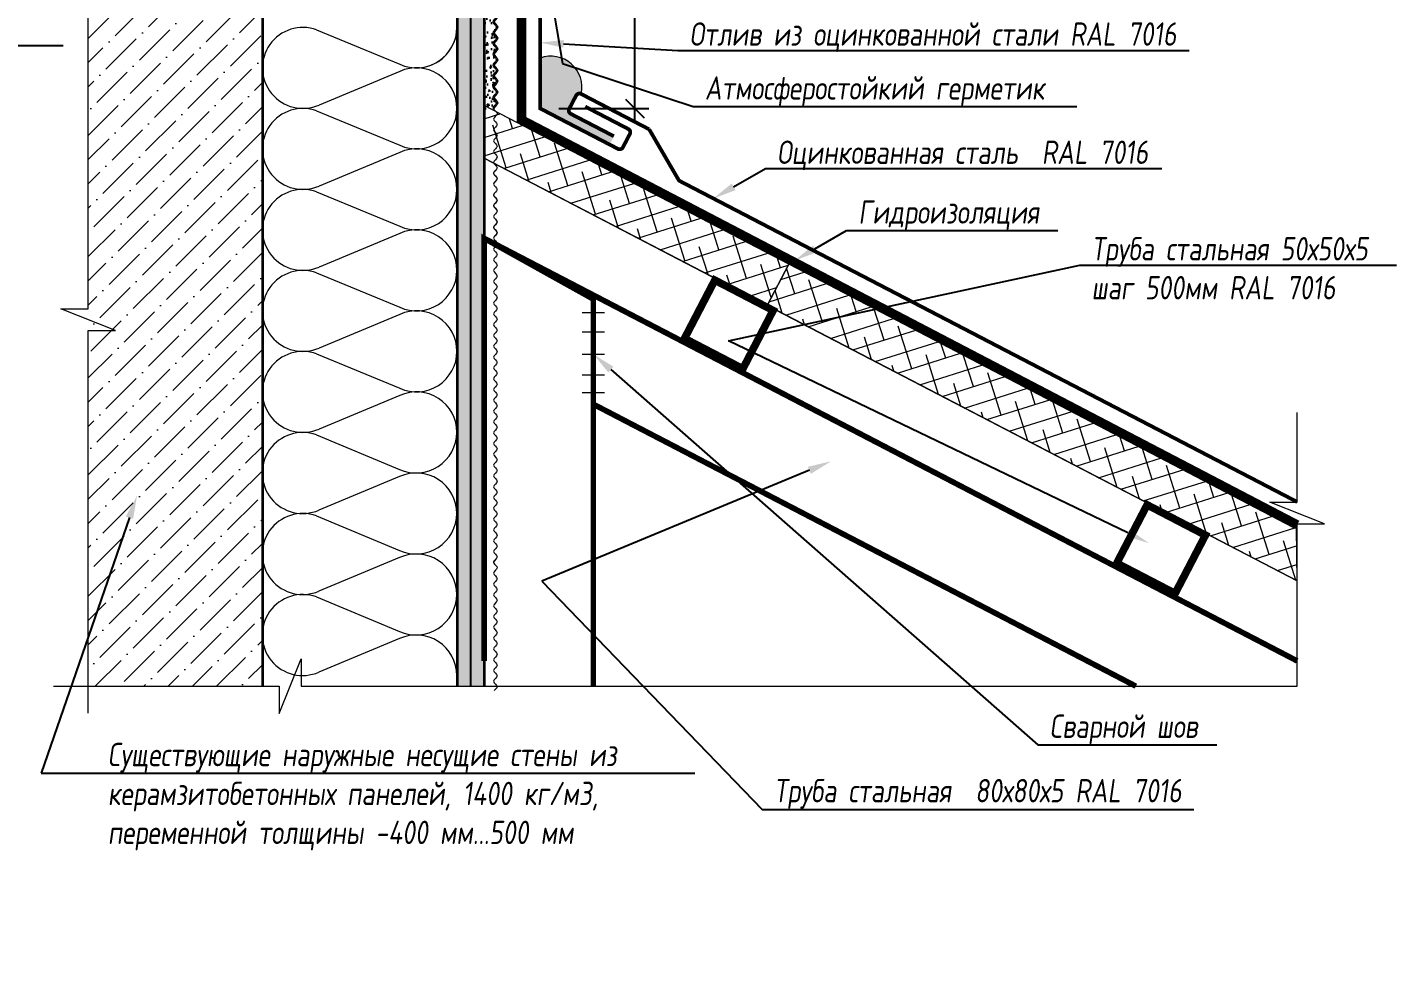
# Model space of a CAD drawing. Header units: millimetres. Extents: x 215300 to 349394, y -116838 to -1602.
# Drawn here: x 248902 to 263551, y -116838 to -106793 of the extents above; entities that cross this region are included whole.
import ezdxf
from ezdxf import colors
from ezdxf.entities.mleader import LeaderData, LeaderLine
from ezdxf.math import Vec2, Vec3

# ---------------------------------------------------------------- set-up
doc = ezdxf.new("R2010")
doc.units = ezdxf.units.MM
for name, pattern in [('ACAD_ISO02W100', [15, 12, -3]), ('ACAD_ISO03W100', [30, 12, -18]), ('DASHED', [19.049999999999997, 12.7, -6.35])]:
    doc.linetypes.add(name, pattern=pattern)
doc.layers.get('Defpoints').update_dxf_attribs({"color": 3, "lineweight": 35})
for name, color, linetype, lineweight in [('+АР_Размеры', 252, 'Continuous', 9), ('_Линии для надписей', 5, 'Continuous', 9), ('_Штриховки', 250, 'Continuous', 13), ('_Штриховки_точка', 5, 'Continuous', 30), ('АР_Гидроизол', 162, 'Continuous', 9), ('АР_Доска', 41, 'Continuous', 9), ('АР_Оси_Разм', 7, 'Continuous', 15), ('АР_Тонкие', 250, 'Continuous', 5), ('АР_Утеплитель', 250, 'Continuous', 13), ('Рисунок', 6, 'Continuous', 35)]:
    doc.layers.add(name, color=color, linetype=linetype, lineweight=lineweight)
for name, color, linetype in [('_Пунктир', 6, 'DASHED'), ('АР_Метал', 140, 'Continuous'), ('АР_Фасад', 251, 'Continuous')]:
    doc.layers.add(name, color=color, linetype=linetype)
doc.styles.add('Архитект', font='isocpeur.ttf', dxfattribs={"width": 0.8, "oblique": 8})
doc.dimstyles.new('KK 100', dxfattribs={"dimscale": 100, "dimtxt": 3, "dimasz": 2, "dimexe": 1.5, "dimexo": 2, "dimtad": 1, "dimdec": 0, "dimrnd": 5, "dimtxsty": 'Архитект', "dimblk": 'OBLIQUE', "dimcen": 2.5, "dimdle": 1.5, "dimadec": 0, "dimazin": 0, "dimtfac": 1, "dimtdec": 0, "dimtmove": 0, "dimatfit": 3, "dimarcsym": 0})

# ---------------------------------------------------------------- blocks, each defined once
blk = doc.blocks.new('_Oblique')
at = {"color": 0, "linetype": 'ByBlock', "lineweight": -2}
blk.add_line((-0.5, -0.5), (0.5, 0.5), dxfattribs=at)
blk = doc.blocks.new('*D30')
at = {"layer": 'Defpoints', "color": 0, "transparency": 16777216}
for p in [(254387.9818575787, -104661.5553318757), (255400.4936039853, -104661.5553318757), (254387.9818575787, -107661.5553318757)]:
    blk.add_point(p, dxfattribs=at)
at = {"layer": 'АР_Оси_Разм', "color": 0, "lineweight": -2, "transparency": 16777216}
for p, q in [((255400.4936039853, -107811.5553318757), (255400.4936039853, -104511.5553318757)), ((254587.9818575787, -104661.5553318757), (255550.4936039853, -104661.5553318757)), ((254587.9818575787, -107661.5553318757), (255550.4936039853, -107661.5553318757))]:
    blk.add_line(p, q, dxfattribs=at)
at = {"layer": 'АР_Оси_Разм', "color": 0, "lineweight": -2, "transparency": 16777216, "xscale": 200, "yscale": 200, "zscale": 200}
for p, rotation in [((255400.4936039853, -104661.5553318757), 90), ((255400.4936039853, -107661.5553318757), 270)]:
    blk.add_blockref('_Oblique', p, dxfattribs=dict(at, rotation=rotation))
at = {"layer": 'АР_Оси_Разм', "color": 0, "transparency": 16777216, "insert": (255187.9936039853, -105832.3837106863), "char_height": 300, "attachment_point": 5, "rotation": 90, "style": 'Архитект'}
blk.add_mtext('150', dxfattribs=at)
blk = doc.blocks.new('утеплитель')
at = {"layer": 'АР_Утеплитель'}
for p, q in [((-25.97458900007587, 14.5620322346191), (-10.60166635225869, 8.162384554609844)), ((-10.58586496633802, 6.838497686065239), (-25.50526861798312, 0.6238394471720312))]:
    blk.add_line(p, q, dxfattribs=at)
for centre, radius, start, end in [((-28.49999999999955, 7.500000000094474), 7.5, 70.32274650999634, 293.5342702555363), ((-7.521493449437685, 15.02430771533432), 7.52153272777299, 245.825691724005, 359.8148340281726), ((-7.499999495507836, 0.002750887365209564), 7.5, 359.9789847687933, 114.2958742601428)]:
    blk.add_arc(centre, radius, start, end, dxfattribs=at)

msp = doc.modelspace()

# ---------------------------------------------------------------- hatches: boundary and pattern name
at = {"layer": '_Штриховки'}
h = msp.add_hatch(dxfattribs=at)
h.set_pattern_fill('ANSI36', color=256, scale=57.83317016962933, angle=2.571095121417787e-44, style=0)
h.set_pattern_definition([(44.99999999999999, (150317.7962954448, -133695.3834817904), (97.37937757812152, 357.0577177864454), [459.0507882214334, -91.81015764428663, 0, -91.81015764428663])])
h.paths.add_polyline_path([(251416.0031245159, -102454.9849983949), (249552.5997546123, -102454.9849983949), (249552.5997546123, -113846.6139990586), (251416.0031245159, -113846.6139990586), (251416.0031245159, -106213.7594398755)])
at = {"layer": '_Штриховки_точка'}
h = msp.add_hatch(dxfattribs=at)
h.set_pattern_fill('DOTS', color=0, scale=34.69990210177763, angle=44.99999999999999, style=0)
h.set_pattern_definition([(44.99999999999999, (150550.9504445003, -133084.7871392268), (-19.47587551562428, 58.42762654687287), [0, -55.08609458657197])])
edge = h.paths.add_edge_path()
edge.add_arc((212130.8052752422, -103925.8948610324), 41537.82651118521, 357.9706557240805, 362.0293442760986)
edge.add_line((253642.5801766323, -102454.9849983949), (253497.9972508358, -102454.9849983949))
edge.add_arc((334673.6457941936, -103888.1038086909), 81188.29808530427, 178.9885743876315, 181.0114256123709)
edge.add_line((253497.9972508358, -105321.222618987), (253497.9972508358, -105595.161492874))
edge.add_line((253497.9972508358, -105595.161492874), (253457.0207331585, -105595.161492874))
edge.add_arc((249696.4544585155, -106087.8857431907), 3792.708253597516, 5.791551844299818, 7.464597599868625, ccw=False)
edge.add_line((253469.8032067226, -105705.1650598544), (253479.103872578, -105705.1650598544))
edge.add_arc((249696.4544585155, -106087.8857433099), 3801.961560843547, 0.850402867039918, 5.77740819779109, ccw=False)
edge.add_line((253497.9972508358, -106031.4578470486), (253497.9972508358, -106257.1694319743))
edge.add_arc((249696.4544585155, -106200.7415355939), 3801.961560848613, 354.22259180221687, 359.14959713292905, ccw=False)
edge.add_line((253479.103872578, -106583.4622190493), (253469.8032067226, -106583.4622190493))
edge.add_arc((249696.4544585155, -106200.7415357131), 3792.708253598006, 352.53540240013234, 354.2084481557012, ccw=False)
edge.add_line((253457.0207331585, -106693.4657860297), (253497.9972508358, -106693.4657860297))
edge.add_line((253497.9972508358, -106693.4657860297), (253497.9972508358, -106790.6157320041))
edge.add_arc((253063.0054400371, -106792.0215243596), 434.9940821671716, -0.18516597503531784, 0.18516597503730736, ccw=False)
edge.add_line((253497.9972508358, -106793.4273165959), (253497.9972508358, -113846.6139990586))
edge.add_line((253497.9972508358, -113846.6139990586), (253642.5801766323, -113846.6139990586))
edge.add_line((253642.5801766323, -113846.6139990586), (253642.5801766323, -105396.8047234315))
edge = h.paths.add_edge_path()
edge.add_arc((215397.0421326564, -103978.5682626265), 38420.34219008387, 357.7273032575538, 362.2726967424505)
edge.add_line((253787.1631014751, -102454.9849983949), (253642.5801756786, -102454.9849983949))
edge.add_arc((329356.493540089, -103925.894860794), 75728.1998513233, 178.8870430371143, 181.1129569630626)
edge.add_line((253642.5801766323, -105396.8047235507), (253642.5801766323, -113846.6139991778))
edge.add_line((253642.5801766323, -113846.6139990586), (253787.1631024288, -113846.6139990586))
edge.add_line((253787.1631014751, -113846.6139990586), (253787.1631014751, -105502.1515268582))
h = msp.add_hatch(dxfattribs=at)
h.set_pattern_fill('AR-CONC', color=0, scale=0.8674975525444399, angle=2.571095121417787e-44, style=0)
h.set_pattern_definition([(49.99999999999999, (150550.9504445003, -133084.7871392268), (158.0447544651524, -13.8271176947949), [16.52582837597158, -181.7841121356874]), (355, (150550.9504445003, -133084.7871392268), (-30.57306527864072, 165.7411700976482), [13.22066270077727, -145.4272897085499]), (100.451, (150564.1207926677, -133085.9393928546), (127.4722605599769, 151.913298093792), [14.04478537569448, -154.4926391326393]), (46.18420000000001, (150550.9504445003, -133040.7182635564), (235.1604045200169, -36.47161658491154), [24.7887425639573, -272.6761682035304]), (96.63559999999998, (150570.5471270488, -133043.7575413483), (205.9475923631471, 214.6410641715652), [21.06717806354152, -231.7389586989569]), (351.1840000000001, (150550.9504445003, -133040.7182635564), (205.9479145063652, 214.6406841820881), [19.8309940511659, -218.1409345628249]), (21, (150572.9848826336, -133051.7354825038), (131.5255371865144, -88.71508702297957), [16.52582837597158, -181.7841121356874]), (326.0000000000001, (150572.9848826336, -133051.7354825038), (53.61310833386594, 159.7826098192502), [13.22066270077726, -145.4272897085498]), (71.4514, (150583.9452803539, -133059.1283834475), (185.138283415706, 71.06787856612623), [14.04478537569449, -154.4926391326394]), (37.50000000000001, (150550.9504445003, -133084.7871392268), (2.679355760669202, 73.3512892777603), [0, -143.6645346817796, 0, -147.6307334920128, 0, -145.9781506544157]), (7.499999999999999, (150550.9504445003, -133084.7871392268), (57.96589368953571, 86.90640346721383), [0, -84.17155252828181, 0, -140.3593690065852, 0, -55.63695553243761]), (327.5, (150501.8136485027, -133084.7871392268), (117.6245094553049, -4.969671392797887), [0, -55.08609458657194, 0, -171.8686151101045, 0, -228.0564315884078]), (317.5, (150479.7792103695, -133084.7871392268), (128.5017023127821, 22.05741874120954), [0, -71.61192296254352, 0, -114.138387983377, 0, -161.9531180845215])])
edge = h.paths.add_edge_path()
edge.add_spline(control_points=[(253893.5573809551, -107442.2400728959), (253890.1318190502, -107437.7059262294), (253878.3705923961, -107413.8940562505), (253968.8587382244, -107370.8044627208), (253847.4090817379, -107312.9712925452), (253968.8587382244, -107255.1381223697), (253847.4090817379, -107197.3049523133), (253968.8587382244, -107139.4717821378), (253847.4090817379, -107081.6386119622), (253968.8587382244, -107023.8054417867), (253847.4090817379, -106965.9722716111), (253968.8587382244, -106908.1391014355), (253847.4090817379, -106850.30593126), (253968.8587382244, -106792.4727610844), (253847.4090817379, -106734.6395909089), (253968.8587382244, -106676.8064207333), (253847.4090817379, -106618.9732505578), (253968.8587382244, -106561.1400803822), (253847.4090817379, -106503.3069102067), (253968.8587382244, -106445.4737400311), (253847.4090817379, -106387.6405698556), (253968.8587382244, -106329.80739968), (253847.4090817379, -106271.9742295045), (253968.8587382244, -106214.1410593289), (253847.4090817379, -106156.3078891534), (253968.8587382244, -106098.4747189778), (253847.4090817379, -106040.6415489215), (253968.8587382244, -105982.8083787459), (253847.4090817379, -105924.9752085704), (253968.8587382244, -105867.1420383948), (253847.4090817379, -105809.3088682193), (253968.8587382244, -105751.4756980437), (253852.8075240062, -105696.2132146853), (253918.298517506, -105660.2284547585), (253926.4078638958, -105643.5214182633)], knot_values=[67.29883046128072, 67.29883046128072, 67.29883046128072, 67.29883046128072, 67.58593030290993, 68.80658586448332, 70.02724142605672, 71.24789698763011, 72.46855254920351, 73.6892081107769, 74.9098636723503, 76.13051923392369, 77.35117479549709, 78.57183035707048, 79.79248591864388, 81.01314148021727, 82.23379704179067, 83.45445260336406, 84.67510816493746, 85.89576372651085, 87.11641928808424, 88.33707484965764, 89.55773041123103, 90.77838597280443, 91.99904153437782, 93.21969709595122, 94.44035265752461, 95.66100821909801, 96.8816637806714, 98.1023193422448, 99.32297490381819, 100.5436304653916, 101.764286026965, 102.9849415885384, 104.2055971501118, 105.2634781369412, 105.2634781369412, 105.2634781369412, 105.2634781369412], degree=3, periodic=0)
edge.add_arc((253035.7678044246, -106381.5122812289), 1156.663403392587, 39.64539389236523, 49.48680669696833)
edge.add_line((253787.1631014751, -105502.1515269774), (253787.1631014751, -107442.2400728959))
edge.add_line((253787.1631014751, -107442.2400728959), (253893.5573809551, -107442.2400728959))
h = msp.add_hatch(dxfattribs=at)
h.set_pattern_fill('AR-CONC', color=0, scale=0.8674975525444399, angle=2.571095121417787e-44, style=0)
h.set_pattern_definition([(49.99999999999999, (150550.9504445003, -133084.7871392268), (158.0447544651524, -13.82711769479489), [16.52582837597159, -181.7841121356874]), (355, (150550.9504445003, -133084.7871392268), (-30.57306527864073, 165.7411700976483), [13.22066270077727, -145.4272897085499]), (100.451, (150564.1207926677, -133085.9393928546), (127.472260559977, 151.913298093792), [14.04478537569449, -154.4926391326393]), (46.18420000000001, (150550.9504445003, -133040.7182635564), (235.1604045200169, -36.47161658491154), [24.7887425639573, -272.6761682035304]), (96.63559999999998, (150570.5471270488, -133043.7575413483), (205.9475923631471, 214.6410641715652), [21.06717806354152, -231.7389586989569]), (351.1840000000001, (150550.9504445003, -133040.7182635564), (205.9479145063652, 214.6406841820881), [19.8309940511659, -218.1409345628249]), (21, (150572.9848826336, -133051.7354825038), (131.5255371865144, -88.71508702297957), [16.52582837597158, -181.7841121356874]), (326.0000000000001, (150572.9848826336, -133051.7354825038), (53.61310833386595, 159.7826098192502), [13.22066270077726, -145.4272897085498]), (71.4514, (150583.9452803539, -133059.1283834475), (185.1382834157061, 71.06787856612623), [14.04478537569449, -154.4926391326394]), (37.50000000000001, (150550.9504445003, -133084.7871392268), (2.679355760669197, 73.3512892777603), [0, -143.6645346817796, 0, -147.6307334920128, 0, -145.9781506544157]), (7.499999999999999, (150550.9504445003, -133084.7871392268), (57.9658936895357, 86.90640346721385), [0, -84.17155252828181, 0, -140.3593690065852, 0, -55.63695553243762]), (327.5, (150501.8136485027, -133084.7871392268), (117.6245094553049, -4.969671392797887), [0, -55.08609458657194, 0, -171.8686151101045, 0, -228.0564315884078]), (317.5, (150479.7792103695, -133084.7871392268), (128.5017023127821, 22.05741874120956), [0, -71.61192296254352, 0, -114.138387983377, 0, -161.9531180845215])])
edge = h.paths.add_edge_path()
edge.add_line((253787.1631014751, -107661.5553318757), (253887.9818575786, -107661.5553318757))
edge.add_spline(control_points=[(253887.9818575786, -107661.5553318757), (253887.9227087902, -107661.0269924897), (253886.7827876018, -107641.2209296721), (253968.8587382244, -107602.137143423), (253847.4090817379, -107544.3039732474), (253959.3370306896, -107491.0049497384), (253904.6961977886, -107456.9836496609), (253893.5573809551, -107442.2400728959)], knot_values=[105.2634781369412, 105.2634781369412, 105.2634781369412, 105.2634781369412, 105.2969323182913, 106.5175878798647, 107.7382434414381, 108.9588990030115, 109.8924547229557, 109.8924547229557, 109.8924547229557, 109.8924547229557], degree=3, periodic=0)
edge.add_line((253893.5573809551, -107442.2400728959), (253787.1631014751, -107442.2400728959))
edge.add_line((253787.1631014751, -107442.2400728959), (253787.1631014751, -107661.5553318757))
at = {"layer": 'АР_Гидроизол', "linetype": 'ACAD_ISO03W100'}
h = msp.add_hatch(color=253, dxfattribs=at)
h.dxf.hatch_style = 1
edge = h.paths.add_edge_path()
edge.add_arc((254502.7105906414, -107433.6865327853), 331.5253906520283, 347.358425534962, 470.24671003064657, ccw=False)
edge.add_arc((254807.7417471813, -107541.7282279033), 40.00000000168563, 422.5201469906572, 512.5201469818544)
edge.add_line((254772.2548220562, -107523.2707605857), (254698.4249527858, -107665.2184635896))
edge.add_arc((254733.911877911, -107683.6759309071), 39.99999999964379, 512.5201469811476, 602.5201469811477)
edge.add_line((254715.4544108318, -107719.1628566283), (255176.7844450878, -107959.1099323529))
edge.add_line((255176.7844450878, -107959.1099323529), (255130.640776913, -108047.8272467154))
edge.add_line((255130.640776913, -108047.8272467154), (254387.9818575786, -107661.5553318757))
edge.add_line((254387.9818575786, -107661.5553318757), (254387.9818575786, -107122.645695259))
at = {"layer": 'АР_Доска', "lineweight": 5}
h = msp.add_hatch(dxfattribs=at)
h.set_pattern_fill('ANSI38', color=8, scale=60, angle=-27.47985301884645)
h.set_pattern_definition([(17.52014698115355, (199922.2254307674, -270405.4409200448), (-57.34833669383341, 181.6629248868649), []), (107.5201469811535, (199922.2254307674, -270405.4409200448), (-296.3595982745317, 305.9775130798965), [476.2499999999983, -285.7499999999986])])
h.paths.add_polyline_path([(257047.775252621, -109326.7615000504), (253787.1631014751, -107630.8512145776), (253787.1631014751, -108194.4390594262), (256817.0569107936, -109770.3480718631)])
h = msp.add_hatch(dxfattribs=at)
h.set_pattern_fill('ANSI38', color=8, scale=60, angle=-27.47985301884645)
h.set_pattern_definition([(17.52014698115355, (196373.53285722, -272251.1876562136), (-57.34833669383341, 181.6629248868649), []), (107.5201469811535, (196373.53285722, -272251.1876562136), (-296.3595982745317, 305.9775130798965), [476.2499999999983, -285.7499999999986])])
h.paths.add_polyline_path([(262478.0824001513, -112151.1740070824), (257047.775252621, -109326.7615000504), (256817.0569107936, -109770.3480718631), (262487.0732357906, -112719.438167196)])

# ---------------------------------------------------------------- linework, layer by layer
at = {"layer": '+АР_Размеры', "ltscale": 100}
for points in [[(249552.5997546123, -114135.4287920493), (249552.5997546123, -110038.8430985707), (249845.0153868602, -110038.8430985707), (249260.1841214107, -109805.7106669444), (249552.5997546123, -109805.7106669444), (249552.5997546123, -102163.3060396212)], [(262487.0732357906, -113846.6139990586), (262487.0732357906, -112109.2620629387), (262779.4888689922, -112109.2620629387), (262194.657602589, -111876.1296313123), (262487.0732357906, -111876.1296313123), (262487.0732357906, -110917.6635234216)], [(249179.896255772, -113846.6139990586), (251596.2272665905, -113846.6139990586), (251596.2272665905, -114139.0296320218), (251829.3596985744, -113554.1983662146), (251829.3596985744, -113846.6139990586), (262487.0732357906, -113846.6139990586)]]:
    msp.add_lwpolyline(points, dxfattribs=at)
at = {"layer": '_Пунктир', "ltscale": 0.4}
msp.add_line((253642.5801766323, -102445.3419797915), (253642.5801766323, -113846.6139990586), dxfattribs=at)
at = {"layer": '_Штриховки'}
for centre, radius, start, end in [((253063.0054400371, -106792.0215243596), 434.9940821817316, 262.0237576917356, 359.8148333326538), ((251849.5062239574, -112432.4963485497), 433.74877627222, 234.2725614068061, 234.3131410084389)]:
    msp.add_arc(centre, radius, start, end, dxfattribs=at)
at = {"layer": 'АР_Гидроизол', "linetype": 'ACAD_ISO02W100', "ltscale": 40, "const_width": 100}
msp.add_lwpolyline([(254187.9818575786, -104557.5312893885), (254187.9818575786, -107782.9664272565), (262487.0732357906, -112120.0498767394)], dxfattribs=at)
at = {"layer": 'АР_Гидроизол'}
msp.add_arc((254502.7105906414, -107433.6865327853), 331.5253906583578, 347.3584492917487, 110.246735580293, dxfattribs=at)
at = {"layer": 'АР_Доска', "color": 18, "true_color": 0x000000}
for p, q in [((262051.7251389431, -111929.417049219), (253787.1631014751, -107630.8512145776)), ((262487.0732357906, -112719.4382387894), (253787.1631014751, -108194.4391299981))]:
    msp.add_line(p, q, dxfattribs=at)
at = {"layer": 'АР_Доска'}
for p, q in [((262487.0732357906, -112719.4382387894), (255490.4745152401, -109080.3658248681)), ((254835.9724273491, -109845.7626253177), (255076.9529653855, -109845.7626253177)), ((254835.9724273491, -110051.1974155308), (255076.9529653855, -110051.1974155308)), ((254835.9724273491, -110292.0520542765), (255076.9529653855, -110292.0520542765)), ((254835.9724273491, -110511.6546181776), (255076.9529653855, -110511.6546181776)), ((254835.9724273491, -110702.9216347028), (255076.9529653855, -110702.9216347028))]:
    msp.add_line(p, q, dxfattribs=at)
msp.add_lwpolyline([(253787.1631014751, -108194.4390594262), (256817.0569107936, -109770.3480718631), (257047.775252621, -109326.7615000504), (253787.1631014751, -107630.8512145776)], close=True, dxfattribs=at)
at = {"layer": 'АР_Доска', "color": 18, "true_color": 0x000000, "const_width": 60}
for points in [[(254956.4626963673, -113846.6139990586), (254956.4626963673, -109702.6974155308), (253787.1631014751, -109051.1147560376), (253787.1631014751, -113576.1139990586)], [(253787.1631014751, -109051.1148903865), (262487.0732357906, -113576.1139990586)], [(260760.7296914176, -113846.6139990586), (254956.4626963673, -110827.6974155308)]]:
    msp.add_lwpolyline(points, dxfattribs=at)
at = {"layer": 'АР_Доска', "color": 18, "true_color": 0x000000}
msp.add_lwpolyline([(256817.0569107936, -109770.3480718631), (262487.0732357906, -112719.438167196), (262478.0824001513, -112151.1740070824), (257047.775252621, -109326.7615000504)], close=True, dxfattribs=at)
at = {"layer": 'АР_Доска', "color": 18, "lineweight": 5, "true_color": 0x000000, "const_width": 44.42303250000001}
for points in [[(255906.9595311227, -110131.5308125661), (256563.8082208194, -110473.1710927422), (256905.4485014369, -109816.3224029574), (256248.5998117403, -109474.6821227811)], [(255956.8839796737, -110115.7703921297), (256548.0478008244, -110423.2466442796), (256855.5240528859, -109832.0828234819), (256264.3602317353, -109524.6065712439)]]:
    msp.add_lwpolyline(points, close=True, dxfattribs=at)
at = {"layer": 'АР_Доска', "color": 18, "true_color": 0x000000, "const_width": 44.42303250000001}
for points in [[(260531.7423049019, -112536.9738045053), (261188.5909945986, -112878.6140846813), (261530.2312752161, -112221.7653948966), (260873.3825855195, -111880.1251147202)], [(260581.6667534529, -112521.2133840688), (261172.8305746036, -112828.6896362188), (261480.3068266651, -112237.5258154211), (260889.1430055145, -111930.049563183)]]:
    msp.add_lwpolyline(points, close=True, dxfattribs=at)
at = {"layer": 'АР_Метал', "color": 154, "ltscale": 100}
for points, const_width in [([(254387.9818575786, -104661.5553318757), (254387.9818575786, -107661.5553318757), (255219.3580916332, -108093.9709151286)], 40), ([(262487.0732357906, -111874.0564612645), (255873.2600357936, -108434.0785333413), (255553.6811926769, -107884.6193831462)], 39.99999999999999)]:
    msp.add_lwpolyline(points, dxfattribs=dict(at, const_width=const_width))
at = {"layer": 'АР_Метал', "color": 154, "ltscale": 100, "const_width": 40}
for points in [[(255553.6811926769, -107884.6193831462), (254826.1992152141, -107506.2413021821, 0.414213562373095), (254772.2548220562, -107523.2707605857), (254698.4249527858, -107665.2184635896, 0.414213562373095), (254715.4544108318, -107719.1628566283), (255176.7844450878, -107959.1099323529)], [(254387.9818575786, -107661.5553318757), (255219.3580916332, -108093.9709151286, 0.414213562373095), (255273.3024847911, -108076.941456725), (255347.1323540615, -107934.9937537211, 0.414213562373095), (255330.1028950618, -107881.0493606824), (254868.7728608059, -107641.1022849578)]]:
    msp.add_lwpolyline(points, format="xyb", dxfattribs=at)
at = {"layer": 'АР_Фасад'}
msp.add_lwpolyline([(253887.9818575786, -108246.877003004), (253887.9818575786, -108246.877003004)], close=True, dxfattribs=at)
at = {"layer": 'Рисунок'}
for p, q in [((253787.1631014751, -102382.1800364751), (253787.1631014751, -113846.6139990586)), ((251416.0031245159, -102454.9849983949), (251416.0031245159, -113846.6139990586)), ((253497.9972508358, -102454.9849983949), (253497.9972508358, -113846.6139990586))]:
    msp.add_line(p, q, dxfattribs=at)
at = {"layer": 'Рисунок', "lineweight": 9}
msp.add_line((251416.0031245159, -106961.1508280534), (251416.0031245159, -113846.6139990586), dxfattribs=at)
at = {"layer": 'Рисунок'}
msp.add_open_spline([(253907.2686884807, -102541.161836316), (253896.9620888637, -102551.2319852608), (253868.4857838558, -102578.6612743634), (253968.1380446361, -102628.8179929751), (253847.6021902965, -102686.2283221978), (253968.806994717, -102744.17479222), (253847.4229462551, -102801.9776038426), (253968.8550236629, -102859.8189086217), (253847.4100764202, -102917.6498990554), (253968.8584721492, -102975.4836533564), (253847.4091523098, -103033.3166670102), (253968.8587191509, -103091.1498790282), (253847.4090865062, -103148.9830379981), (253968.8587372707, -103206.8162111539), (253847.4090817379, -103264.649380495), (253968.8587382244, -103322.4825509089), (253847.4090817379, -103380.3157210845), (253968.8587382244, -103438.14889126), (253847.4090817379, -103495.9820614356), (253968.8587382244, -103553.8152316111), (253847.4090817379, -103611.6484017867), (253968.8587382244, -103669.4815719622), (253847.4090817379, -103727.3147421378), (253968.8587382244, -103785.1479121941), (253847.4090817379, -103842.9810823697), (253968.8587382244, -103900.8142525452), (253847.4090817379, -103958.6474227208), (253968.8587382244, -104016.4805928963), (253847.4090817379, -104074.3137630719), (253968.8587382244, -104132.1469332475), (253847.4090817379, -104189.980103423), (253968.8587382244, -104247.8132735986), (253847.4090817379, -104305.6464437741), (253968.8587382244, -104363.4796139497), (253847.4090817379, -104421.3127841252), (253968.8587382244, -104479.1459543008), (253847.4090817379, -104536.9791244763), (253968.8587382244, -104594.8122946519), (253847.4090817379, -104652.6454648274), (253968.8587382244, -104710.478635003), (253847.4090817379, -104768.3118051785), (253968.8587382244, -104826.1449753541), (253847.4090817379, -104883.9781455296), (253968.8587382244, -104941.811315586), (253847.4090817379, -104999.6444857615), (253968.8587382244, -105057.4776559371), (253847.4090817379, -105115.3108261126), (253968.8587382244, -105173.1439962882), (253847.4090817379, -105230.9771664637), (253968.8587382244, -105288.8103366393), (253847.4090817379, -105346.6435068148), (253968.8587382244, -105404.4766769904), (253847.4090817379, -105462.3098471659), (253968.8587382244, -105520.1430173415), (253847.4090817379, -105577.9761875171), (253968.8587382244, -105635.8093576926), (253847.4090817379, -105693.6425278682), (253968.8587382244, -105751.4756980437), (253847.4090817379, -105809.3088682193), (253968.8587382244, -105867.1420383948), (253847.4090817379, -105924.9752085704), (253968.8587382244, -105982.8083787459), (253847.4090817379, -106040.6415489215), (253968.8587382244, -106098.4747189778), (253847.4090817379, -106156.3078891534), (253968.8587382244, -106214.1410593289), (253847.4090817379, -106271.9742295045), (253968.8587382244, -106329.80739968), (253847.4090817379, -106387.6405698556), (253968.8587382244, -106445.4737400311), (253847.4090817379, -106503.3069102067), (253968.8587382244, -106561.1400803822), (253847.4090817379, -106618.9732505578), (253968.8587382244, -106676.8064207333), (253847.4090817379, -106734.6395909089), (253968.8587382244, -106792.4727610844), (253847.4090817379, -106850.30593126), (253968.8587382244, -106908.1391014355), (253847.4090817379, -106965.9722716111), (253968.8587382244, -107023.8054417867), (253847.4090817379, -107081.6386119622), (253968.8587382244, -107139.4717821378), (253847.4090817379, -107197.3049523133), (253968.8587382244, -107255.1381223697), (253847.4090817379, -107312.9712925452), (253968.8587382244, -107370.8044627208), (253847.4090817379, -107428.6376328963), (253968.8587382244, -107486.4708030719), (253847.4090817379, -107544.3039732474), (253968.8587382244, -107602.137143423), (253886.7827876018, -107641.2209296721), (253887.9227087902, -107661.0269924897), (253887.9818575786, -107661.5553318757)], degree=3, knots=[1.791081801111452, 1.791081801111452, 1.791081801111452, 1.791081801111452, 2.441311123146793, 3.661966684720189, 4.882622246293586, 6.103277807866982, 7.323933369440379, 8.544588931013775, 9.765244492587172, 10.98590005416057, 12.20655561573396, 13.42721117730736, 14.64786673888076, 15.86852230045415, 17.08917786202755, 18.30983342360095, 19.53048898517434, 20.75114454674774, 21.97180010832113, 23.19245566989453, 24.41311123146792, 25.63376679304132, 26.85442235461471, 28.07507791618811, 29.2957334777615, 30.5163890393349, 31.73704460090829, 32.95770016248169, 34.17835572405508, 35.39901128562848, 36.61966684720187, 37.84032240877526, 39.06097797034866, 40.28163353192205, 41.50228909349545, 42.72294465506884, 43.94360021664224, 45.16425577821563, 46.38491133978903, 47.60556690136242, 48.82622246293582, 50.04687802450921, 51.26753358608261, 52.488189147656, 53.7088447092294, 54.92950027080279, 56.15015583237619, 57.37081139394958, 58.59146695552298, 59.81212251709637, 61.03277807866976, 62.25343364024316, 63.47408920181655, 64.69474476338995, 65.91540032496334, 67.13605588653674, 68.35671144811013, 69.57736700968353, 70.79802257125692, 72.01867813283032, 73.23933369440371, 74.4599892559771, 75.6806448175505, 76.9013003791239, 78.12195594069729, 79.34261150227069, 80.56326706384408, 81.78392262541747, 83.00457818699087, 84.22523374856426, 85.44588931013766, 86.66654487171105, 87.88720043328445, 89.10785599485784, 90.32851155643124, 91.54916711800463, 92.76982267957803, 93.99047824115142, 95.21113380272482, 96.43178936429821, 97.6524449258716, 98.873100487445, 100.0937560490184, 101.3144116105918, 102.5350671721652, 103.7557227337386, 104.976378295312, 106.1970338568854, 107.4176894184588, 108.6383449800322, 109.8590005416056, 109.8924547229557, 109.8924547229557, 109.8924547229557, 109.8924547229557], dxfattribs=at)
at = {"layer": 'Рисунок', "lineweight": 9}
for points, knots in [([(253907.2686884807, -107631.0230441588), (253896.9620888637, -107641.0931931037), (253868.4857838558, -107668.5224823254), (253968.1380446361, -107718.6792008179), (253847.6021902965, -107776.0895301598), (253968.806994717, -107834.036000182), (253847.4229462551, -107891.8388116854), (253968.8550236629, -107949.6801164645), (253847.4100764202, -108007.5111070174), (253968.8584721492, -108065.3448611993), (253847.4091523098, -108123.177874853), (253968.8587191509, -108181.0110869902), (253847.4090865062, -108238.8442459601), (253968.8587372707, -108296.6774191159), (253847.4090817379, -108354.510588457), (253968.8587382244, -108412.343758871), (253847.4090817379, -108470.1769289273), (253968.8587382244, -108528.0100991029), (253847.4090817379, -108585.8432692784), (253968.8587382244, -108643.676439454), (253847.4090817379, -108701.5096096295), (253968.8587382244, -108759.3427798051), (253847.4090817379, -108817.1759499806), (253968.8587382244, -108875.0091201562), (253847.4090817379, -108932.8422903317), (253957.052464764, -108985.0534251231), (253908.0617411541, -109017.9868364829), (253896.2133725093, -109031.6425244111)], [1.791081801111452, 1.791081801111452, 1.791081801111452, 1.791081801111452, 2.441311123146793, 3.661966684720189, 4.882622246293586, 6.103277807866982, 7.323933369440379, 8.544588931013775, 9.765244492587172, 10.98590005416057, 12.20655561573396, 13.42721117730736, 14.64786673888076, 15.86852230045415, 17.08917786202755, 18.30983342360095, 19.53048898517434, 20.75114454674774, 21.97180010832113, 23.19245566989453, 24.41311123146792, 25.63376679304132, 26.85442235461471, 28.07507791618811, 29.2957334777615, 30.5163890393349, 31.38106020060696, 31.38106020060696, 31.38106020060696, 31.38106020060696]), ([(253907.2686884807, -108327.2130667466), (253896.9620888637, -108337.2832155722), (253868.4857838558, -108364.712504794), (253968.1380446361, -108414.8692234057), (253847.6021902965, -108472.2795526284), (253968.806994717, -108530.2260226506), (253847.4229462551, -108588.0288342732), (253968.8550236629, -108645.8701389331), (253847.4100764202, -108703.701129486), (253968.8584721492, -108761.5348836678), (253847.4091523098, -108819.3678974408), (253968.8587191509, -108877.2011094588), (253847.4090865062, -108935.0342684287), (253968.8587372707, -108992.8674415845), (253847.4090817379, -109050.7006109256), (253968.8587382244, -109108.5337813395), (253847.4090817379, -109166.3669515151), (253968.8587382244, -109224.2001216906), (253847.4090817379, -109282.0332918662), (253968.8587382244, -109339.8664620417), (253847.4090817379, -109397.6996322173), (253968.8587382244, -109455.5328022736), (253847.4090817379, -109513.3659724492), (253968.8587382244, -109571.1991426247), (253847.4090817379, -109629.0323128003), (253968.8587382244, -109686.8654829758), (253847.4090817379, -109744.6986531514), (253968.8587382244, -109802.5318233269), (253847.4090817379, -109860.3649935025), (253968.8587382244, -109918.1981636781), (253847.4090817379, -109976.0313338536), (253968.8587382244, -110033.8645040292), (253847.4090817379, -110091.6976742047), (253968.8587382244, -110149.5308443803), (253847.4090817379, -110207.3640145558), (253968.8587382244, -110265.1971847314), (253847.4090817379, -110323.0303549069), (253968.8587382244, -110380.8635250825), (253847.4090817379, -110438.696695258), (253968.8587382244, -110496.5298654336), (253847.4090817379, -110554.3630356091), (253968.8587382244, -110612.1962056655), (253847.4090817379, -110670.029375841), (253968.8587382244, -110727.8625460166), (253847.4090817379, -110785.6957161921), (253968.8587382244, -110843.5288863677), (253847.4090817379, -110901.3620565432), (253968.8587382244, -110959.1952267188), (253847.4090817379, -111017.0283968943), (253968.8587382244, -111074.8615670699), (253847.4090817379, -111132.6947372454), (253968.8587382244, -111190.527907421), (253847.4090817379, -111248.3610775965), (253968.8587382244, -111306.1942477721), (253847.4090817379, -111364.0274179477), (253968.8587382244, -111421.8605881232), (253847.4090817379, -111479.6937582988), (253968.8587382244, -111537.5269284743), (253847.4090817379, -111595.3600986499), (253968.8587382244, -111653.1932688254), (253847.4090817379, -111711.026439001), (253968.8587382244, -111768.8596090573), (253847.4090817379, -111826.6927792329), (253968.8587382244, -111884.5259494084), (253847.4090817379, -111942.359119584), (253968.8587382244, -112000.1922897595), (253847.4090817379, -112058.0254599351), (253968.8587382244, -112115.8586301106), (253847.4090817379, -112173.6918002862), (253968.8587382244, -112231.5249704617), (253847.4090817379, -112289.3581406373), (253968.8587382244, -112347.1913108128), (253847.4090817379, -112405.0244809884), (253968.8587382244, -112462.8576511639), (253874.6544306682, -112507.7168453234), (253892.2210371898, -112533.2983160514), (253898.0475466655, -112539.6020634669)], [1.791081801111452, 1.791081801111452, 1.791081801111452, 1.791081801111452, 2.441311123146793, 3.661966684720189, 4.882622246293586, 6.103277807866982, 7.323933369440379, 8.544588931013775, 9.765244492587172, 10.98590005416057, 12.20655561573396, 13.42721117730736, 14.64786673888076, 15.86852230045415, 17.08917786202755, 18.30983342360095, 19.53048898517434, 20.75114454674774, 21.97180010832113, 23.19245566989453, 24.41311123146792, 25.63376679304132, 26.85442235461471, 28.07507791618811, 29.2957334777615, 30.5163890393349, 31.73704460090829, 32.95770016248169, 34.17835572405508, 35.39901128562848, 36.61966684720187, 37.84032240877526, 39.06097797034866, 40.28163353192205, 41.50228909349545, 42.72294465506884, 43.94360021664224, 45.16425577821563, 46.38491133978903, 47.60556690136242, 48.82622246293582, 50.04687802450921, 51.26753358608261, 52.488189147656, 53.7088447092294, 54.92950027080279, 56.15015583237619, 57.37081139394958, 58.59146695552298, 59.81212251709637, 61.03277807866976, 62.25343364024316, 63.47408920181655, 64.69474476338995, 65.91540032496334, 67.13605588653674, 68.35671144811013, 69.57736700968353, 70.79802257125692, 72.01867813283032, 73.23933369440371, 74.4599892559771, 75.6806448175505, 76.9013003791239, 78.12195594069729, 79.34261150227069, 80.56326706384408, 81.78392262541747, 83.00457818699087, 84.22523374856426, 85.44588931013766, 86.66654487171105, 87.88720043328445, 89.10785599485784, 90.32851155643124, 90.72766160763734, 90.72766160763734, 90.72766160763734, 90.72766160763734]), ([(253907.2686884807, -112492.5916882056), (253896.9620888637, -112502.6618371505), (253868.4857838558, -112530.0911263722), (253968.1380446361, -112580.2478448647), (253847.6021902965, -112637.6581742066), (253968.806994717, -112695.6046442288), (253847.4229462551, -112753.4074557322), (253968.8550236629, -112811.2487605113), (253847.4100764202, -112869.0797510642), (253968.8584721492, -112926.913505246), (253847.4091523098, -112984.7465188998), (253968.8587191509, -113042.579731037), (253847.4090865062, -113100.4128900069), (253968.8587372707, -113158.2460631627), (253847.4090817379, -113216.0792325038), (253968.8587382244, -113273.9124029177), (253847.4090817379, -113331.7455729741), (253968.8587382244, -113389.5787431496), (253847.4090817379, -113447.4119133252), (253968.8587382244, -113505.2450835007), (253847.4090817379, -113563.0782536763), (253968.8587382244, -113620.9114238519), (253847.4090817379, -113678.7445940274), (253968.8587382244, -113736.577764203), (253847.4090817379, -113794.4109343785), (253957.052464764, -113846.6220691699), (253908.0617411541, -113879.5554805297), (253896.2133725093, -113893.2111684579)], [1.791081801111452, 1.791081801111452, 1.791081801111452, 1.791081801111452, 2.441311123146793, 3.661966684720189, 4.882622246293586, 6.103277807866982, 7.323933369440379, 8.544588931013775, 9.765244492587172, 10.98590005416057, 12.20655561573396, 13.42721117730736, 14.64786673888076, 15.86852230045415, 17.08917786202755, 18.30983342360095, 19.53048898517434, 20.75114454674774, 21.97180010832113, 23.19245566989453, 24.41311123146792, 25.63376679304132, 26.85442235461471, 28.07507791618811, 29.2957334777615, 30.5163890393349, 31.38106020060696, 31.38106020060696, 31.38106020060696, 31.38106020060696])]:
    msp.add_open_spline(points, degree=3, knots=knots, dxfattribs=at)

# ---------------------------------------------------------------- block references
at = {"layer": '_Линии для надписей', "lineweight": 5, "xscale": 57.83317016962933, "yscale": 57.83317016962933, "zscale": 57.83317016962933}
for p in [(253497.7515738414, -107660.9017775554), (253497.7515738414, -108528.0811449784), (253497.7515738414, -109395.2605124015), (253497.7515738414, -110262.4398798245), (253497.7515738414, -111129.6192472476), (253495.8673918651, -111997.8146894473), (253495.8673918651, -112864.9940568703), (253495.8673918651, -113732.1734242934)]:
    msp.add_blockref('утеплитель', p, dxfattribs=at)

# ---------------------------------------------------------------- dimensions: what is measured, and where the dimension line sits
at = {"layer": 'АР_Оси_Разм'}
dim = msp.add_linear_dim(base=(255400.4936039853, -104661.5553318757), p1=(254387.9818575786, -107661.5553318757), p2=(254387.9818575786, -104661.5553318757), angle=90, text='150', dimstyle='KK 100', dxfattribs=at)
dim.commit()
dim.dimension.update_dxf_attribs({"geometry": '*D30', "text_midpoint": (255400.4936039853, -105832.3837106863), "dimtype": 160})

# ---------------------------------------------------------------- leaders
at = {"layer": 'АР_Тонкие'}
ml = msp.add_multileader_mtext('Standard', dxfattribs=at)
ml.set_content('Атмосферостойкий герметик', color=256, style='Архитект')
ml.set_leader_properties()
ml.build(insert=Vec2(0, 0))
ml.multileader.update_dxf_attribs({"text_left_attachment_type": 6, "text_right_attachment_type": 6, "dogleg_length": 100, "arrow_head_size": 250})
ctx = ml.context
ctx.base_point, ctx.char_height, ctx.arrow_head_size, ctx.landing_gap_size, ctx.plane_origin = Vec3(256124.505844395, -107641.4323878783), 250, 250, 25, Vec3(261693.1821186946, -100887.5107852715)
ctx.left_attachment, ctx.right_attachment = 6, 6
notes = []
notes.append((ctx, [(1, (1, 1, 0), (256024.505844395, -107641.4323878783), (1, 0), 100, [(0, [(254187.9818575786, -104557.5312893885), (254626.4012568401, -107180.7901030082)], 0, [])])]))
ctx.mtext.insert, ctx.mtext.flow_direction = Vec3(256149.505844395, -107316.4323878783), 5
ml = msp.add_multileader_mtext('Standard', dxfattribs=at)
ml.set_content('\\pxsm1,ql;Защитная планка (по окончании работ удаляется)', color=256, style='Архитект')
ml.set_leader_properties()
ml.build(insert=Vec2(0, 0))
ml.multileader.update_dxf_attribs({"text_left_attachment_type": 6, "text_right_attachment_type": 6, "dogleg_length": 100, "arrow_head_size": 250})
ctx = ml.context
ctx.base_point, ctx.char_height, ctx.arrow_head_size, ctx.landing_gap_size, ctx.plane_origin, ctx.plane_x_axis = Vec3(248540.5242392218, -106986.5113704699), 250, 250, 25, Vec3(220347.8316748546, -120462.876949479), Vec3(-1, 0)
ctx.left_attachment, ctx.right_attachment = 6, 6
notes.append((ctx, [(0, (1, 1, 0), (242797.6737139629, -106986.5113704699), (1, 0), 593.931378364563, [(0, [(241607.1053596436, -105778.3801014918)], 0, [])])]))
ctx.mtext.insert, ctx.mtext.width, ctx.mtext.defined_height, ctx.mtext.flow_direction = Vec3(243416.6050923275, -106661.5113704699), 5807.967701088158, 639.454889708642, 5
ml = msp.add_multileader_mtext('Standard', dxfattribs=at)
ml.set_content('Отлив из оцинкованной стали RAL 7016', color=256, style='Архитект')
ml.set_leader_properties()
ml.build(insert=Vec2(0, 0))
ml.multileader.update_dxf_attribs({"text_left_attachment_type": 6, "text_right_attachment_type": 6, "dogleg_length": 100, "arrow_head_size": 250})
ctx = ml.context
ctx.base_point, ctx.char_height, ctx.arrow_head_size, ctx.landing_gap_size, ctx.plane_origin = Vec3(255960.5600912975, -107039.5487416285), 250, 250, 25, Vec3(261693.1821186946, -104370.2268783349)
ctx.left_attachment, ctx.right_attachment = 6, 6
notes.append((ctx, [(1, (1, 1, 0), (255860.5600912975, -107039.5487416285), (1, 0), 100, [(1, [(254387.9818575786, -106955.6347009438)], 0, [])])]))
ctx.mtext.insert, ctx.mtext.flow_direction = Vec3(255985.5600912975, -106739.5487416285), 5
ml = msp.add_multileader_mtext('Standard', dxfattribs=at)
ml.set_content('Оцинкованная сталь  RAL 7016', color=256, style='Архитект')
ml.set_leader_properties()
ml.build(insert=Vec2(0, 0))
ml.multileader.update_dxf_attribs({"text_left_attachment_type": 6, "text_right_attachment_type": 6, "dogleg_length": 100, "arrow_head_size": 250})
ctx = ml.context
ctx.base_point, ctx.char_height, ctx.arrow_head_size, ctx.landing_gap_size, ctx.plane_origin = Vec3(256896.9434578823, -108305.0702858466), 250, 250, 25, Vec3(262629.5654843258, -105635.7484224337)
ctx.left_attachment, ctx.right_attachment = 6, 6
notes.append((ctx, [(1, (1, 1, 0), (256796.9434578823, -108305.0702858466), (1, 0), 100, [(1, [(256240.7368777202, -108625.2106664676)], 0, [])])]))
ctx.mtext.insert, ctx.mtext.flow_direction = Vec3(256921.9434578823, -108005.0702858466), 5
ml = msp.add_multileader_mtext('Standard', dxfattribs=at)
ml.set_content('Гидроизоляция', color=256, style='Архитект')
ml.set_leader_properties()
ml.build(insert=Vec2(0, 0))
ml.multileader.update_dxf_attribs({"text_left_attachment_type": 6, "text_right_attachment_type": 6, "dogleg_length": 100, "arrow_head_size": 250})
ctx = ml.context
ctx.base_point, ctx.char_height, ctx.arrow_head_size, ctx.landing_gap_size, ctx.plane_origin = Vec3(257766.4897892879, -108969.694228937), 250, 250, 25, Vec3(263499.1118157314, -106300.3723655242)
ctx.left_attachment, ctx.right_attachment = 6, 6
notes.append((ctx, [(1, (1, 1, 0), (257666.4897892879, -108969.694228937), (1, 0), 100, [(1, [(257110.2832091259, -109289.834609558)], 0, [])])]))
ctx.mtext.insert, ctx.mtext.flow_direction = Vec3(257791.4897892879, -108644.694228937), 5
ml = msp.add_multileader_mtext('Standard', dxfattribs=at)
ml.set_content('Труба стальная 50х50х5 \\Pшаг 500мм RAL 7016', color=256, style='Архитект')
ml.set_leader_properties()
ml.build(insert=Vec2(0, 0))
ml.multileader.update_dxf_attribs({"text_left_attachment_type": 6, "text_right_attachment_type": 6, "dogleg_length": 100, "arrow_head_size": 250})
ctx = ml.context
ctx.base_point, ctx.char_height, ctx.arrow_head_size, ctx.landing_gap_size, ctx.plane_origin = Vec3(260260.4990427898, -109338.4568597573), 250, 250, 25, Vec3(268304.1724188732, -104480.9552864331)
ctx.left_attachment, ctx.right_attachment = 6, 6
notes.append((ctx, [(1, (1, 1, 0), (260160.4990427898, -109338.4568597573), (1, 0), 100, [(0, [(260900.2940514492, -112314.6647040147), (256403.6711724208, -110149.4094951648)], 0, [])])]))
ctx.mtext.insert, ctx.mtext.flow_direction = Vec3(260285.4990427898, -109038.4568597573), 5
ml = msp.add_multileader_mtext('Standard', dxfattribs=at)
ml.set_content('Сварной шов', color=256, style='Архитект')
ml.set_leader_properties()
ml.build(insert=Vec2(0, 0))
ml.multileader.update_dxf_attribs({"text_left_attachment_type": 6, "text_right_attachment_type": 6, "dogleg_length": 100, "arrow_head_size": 250})
ctx = ml.context
ctx.base_point, ctx.char_height, ctx.arrow_head_size, ctx.landing_gap_size, ctx.plane_origin = Vec3(259813.4189656185, -114474.8913985986), 250, 250, 25, Vec3(265782.7337468074, -107787.493562271)
ctx.left_attachment, ctx.right_attachment = 6, 6
notes.append((ctx, [(1, (1, 1, 0), (259713.4189656185, -114474.8913985986), (1, 0), 100, [(1, [(254956.4626963673, -110292.0520542765)], 0, [])])]))
ctx.mtext.insert, ctx.mtext.flow_direction = Vec3(259838.4189656185, -114149.8913985986), 5
ml = msp.add_multileader_mtext('Standard', dxfattribs=at)
ml.set_content('Труба стальная  80х80х5 RAL 7016', color=256, style='Архитект')
ml.set_leader_properties()
ml.build(insert=Vec2(0, 0))
ml.multileader.update_dxf_attribs({"text_left_attachment_type": 6, "text_right_attachment_type": 6, "dogleg_length": 100, "arrow_head_size": 250})
ctx = ml.context
ctx.base_point, ctx.char_height, ctx.arrow_head_size, ctx.landing_gap_size, ctx.plane_origin = Vec3(256864.0620453762, -115164.9831017751), 250, 250, 25, Vec3(265630.7295763897, -108084.6903969544)
ctx.left_attachment, ctx.right_attachment = 6, 6
notes.append((ctx, [(1, (1, 1, 0), (256764.0620453762, -115164.9831017751), (1, 0), 100, [(0, [(257498.4913876461, -111439.1974155308), (254406.4626963673, -112723.0985909003)], 0, [])])]))
ctx.mtext.insert, ctx.mtext.flow_direction = Vec3(256889.0620453762, -114839.9831017751), 5
ml = msp.add_multileader_mtext('Standard', dxfattribs=at)
ml.set_content('\\pxqlsm1;Существующие наружные несущие стены из керамзитобетонных панелей, 1400 кг/м3, переменной толщины -400 мм...500 мм  ', color=256, style='Архитект')
ml.set_leader_properties()
ml.build(insert=Vec2(0, 0))
ml.multileader.update_dxf_attribs({"text_left_attachment_type": 6, "text_right_attachment_type": 6, "dogleg_length": 100, "arrow_head_size": 250})
ctx = ml.context
ctx.base_point, ctx.char_height, ctx.arrow_head_size, ctx.landing_gap_size, ctx.plane_origin, ctx.plane_x_axis = Vec3(255341.5979050429, -114778.134980728), 250, 250, 25, Vec3(239812.1501191066, -130720.4966007966), Vec3(-1, 0)
ctx.left_attachment, ctx.right_attachment = 6, 6
notes.append((ctx, [(0, (1, 1, 0), (249049.0944359706, -114778.134980728), (1, 0), 687.3682603966445, [(0, [(250074.9857438015, -111805.8663919467)], 0, [])])]))
ctx.mtext.insert, ctx.mtext.width, ctx.mtext.defined_height, ctx.mtext.flow_direction = Vec3(249761.4626963673, -114453.134980728), 6219.480078124921, 2080.516057308996, 5
for ctx, leaders in notes:
    for number, flags, end, landing, length, lines in leaders:
        leader = LeaderData()
        leader.index, (leader.has_last_leader_line, leader.has_dogleg_vector, leader.attachment_direction) = number, flags
        leader.last_leader_point, leader.dogleg_vector, leader.dogleg_length = Vec3(end), Vec3(landing), length
        for number, points, colour, breaks in lines:
            line = LeaderLine()
            line.index, line.vertices, line.color, line.breaks = number, Vec3.list(points), colors.encode_raw_color(colour), breaks
            leader.lines.append(line)
        ctx.leaders.append(leader)

doc.saveas('drawing.dxf')
